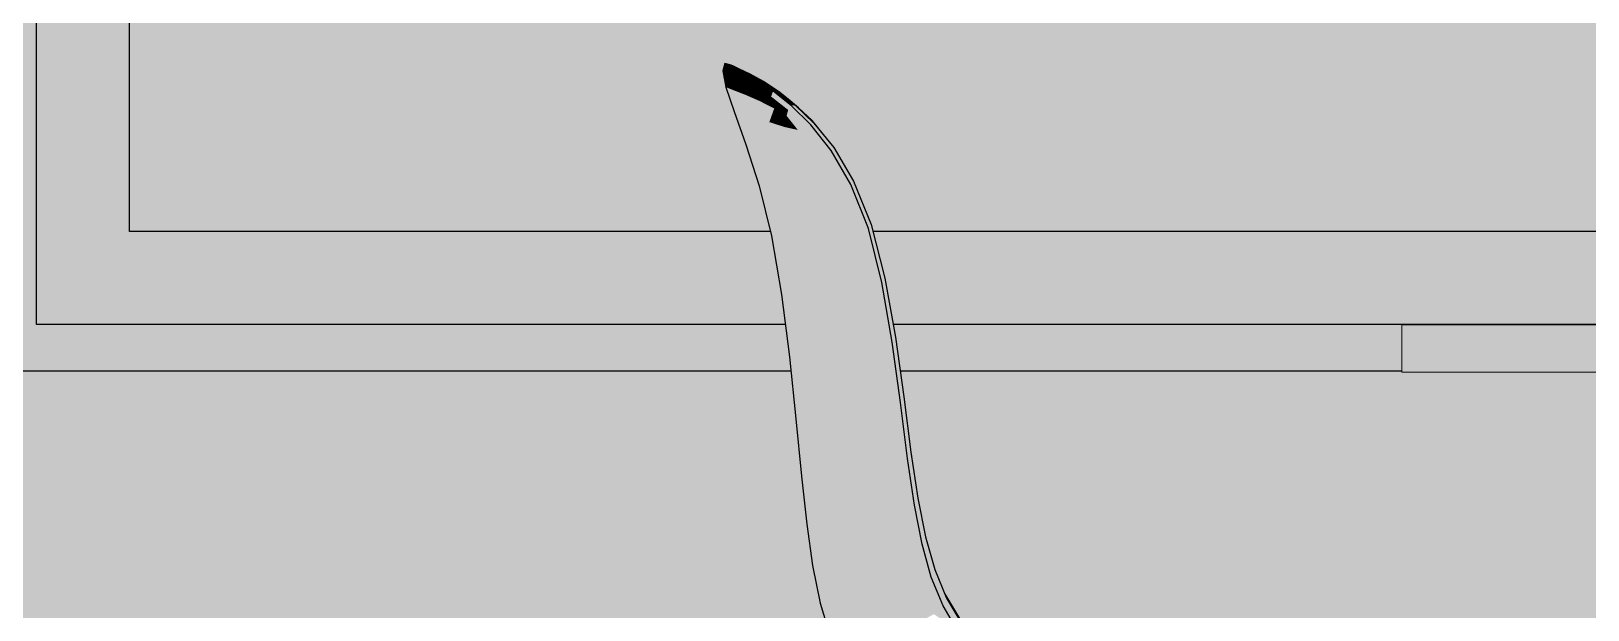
# Model space of a CAD drawing. Header units: millimetres. Extents: x -419 to 20046, y -14642 to 2638.
# Drawn here: x 9807.38 to 9851.25, y -677.37 to -661.04 of the extents above; entities that cross this region are included whole.
import ezdxf

# ---------------------------------------------------------------- set-up
doc = ezdxf.new("R2010")
doc.units = ezdxf.units.MM
for name, color, linetype, true_color in [('PDF6_A$$$FLOOR$$$FURNITURE.3D', 7, 'Continuous', 0xffffff), ('PDF6_A$$$SLAB$$$FLOOR$$$STRUCTURAL.3D', 7, 'Continuous', 0x757575), ('PDF6_A$$$WALL$$$EXTERIOR.3D', 7, 'Continuous', 0x757575)]:
    doc.layers.add(name, color=color, linetype=linetype, true_color=true_color)

msp = doc.modelspace()

# ---------------------------------------------------------------- hatches: boundary and pattern name
at = {"layer": 'PDF6_A$$$SLAB$$$FLOOR$$$STRUCTURAL.3D', "true_color": 0xf6f6f6, "transparency": 33554559}
msp.add_hatch(color=7, dxfattribs=at).paths.add_polyline_path([(9846.009, -669.325), (9846.009, -670.658), (9858.829, -670.658), (9859.147, -669.814), (9859.333, -669.325)])
at = {"layer": 'PDF6_A$$$WALL$$$EXTERIOR.3D', "true_color": 0xffffff, "transparency": 33554559}
for points in [[(9807.536, -625.255), (9806.223, -625.255), (9806.223, -659.329), (9806.724, -659.329), (9806.724, -668.004), (9807.536, -668.004)], [(9882.285, -626.568), (9810.159, -626.568), (9810.159, -666.694), (9828.217, -666.694), (9827.895, -665.409), (9827.524, -664.243), (9827.192, -663.313), (9826.958, -662.62), (9826.872, -662.164), (9826.927, -661.955), (9827.114, -662.003), (9827.172, -662.028), (9827.348, -662.113), (9827.643, -662.252), (9828.018, -662.459), (9828.442, -662.746), (9828.711, -662.963), (9829.006, -663.207), (9829.394, -663.565), (9829.83, -664.112), (9829.999, -664.321), (9829.999, -664.321), (9830.556, -665.271), (9831.057, -666.493), (9831.107, -666.694), (9860.336, -666.694), (9860.371, -666.604), (9860.832, -665.371), (9861.223, -664.409), (9861.591, -663.683), (9861.994, -663.141), (9862.488, -662.731), (9863.113, -662.428), (9863.906, -662.212), (9864.884, -662.071), (9866.063, -661.985), (9867.341, -661.955), (9868.621, -661.985), (9869.8, -662.071), (9870.777, -662.212), (9871.571, -662.428), (9872.196, -662.731), (9872.69, -663.141), (9873.093, -663.683), (9873.458, -664.409), (9873.849, -665.371), (9874.313, -666.604), (9874.345, -666.694), (9882.285, -666.694)], [(9807.536, -669.317), (9828.638, -669.317), (9828.53, -668.466), (9828.248, -666.818), (9828.217, -666.694), (9810.159, -666.694), (9807.536, -666.694)], [(9831.107, -666.694), (9831.443, -668.007), (9831.674, -669.317), (9859.335, -669.317), (9859.789, -668.13), (9860.336, -666.694)], [(9806.724, -670.63), (9828.797, -670.63), (9828.754, -670.227), (9828.638, -669.317), (9807.536, -669.317), (9807.536, -668.004), (9806.724, -668.004)], [(9859.335, -669.317), (9831.674, -669.317), (9831.737, -669.673), (9831.873, -670.63), (9846.009, -670.63), (9846.009, -669.325), (9859.333, -669.325)], [(9806.724, -696.076), (9803.051, -696.076), (9804.099, -701.325), (9826.872, -701.325), (9832.529, -681.875), (9831.662, -681.238), (9830.911, -680.316), (9830.341, -679.275), (9829.923, -678.199), (9829.621, -677.171), (9829.402, -676.113), (9829.238, -674.946), (9829.092, -673.593), (9828.935, -671.978), (9828.797, -670.63), (9806.724, -670.63)], [(9831.873, -670.63), (9831.974, -671.353), (9832.176, -672.913), (9832.37, -674.213), (9832.584, -675.301), (9832.846, -676.226), (9833.126, -676.899), (9833.579, -677.657), (9834.141, -678.353), (9834.786, -678.935), (9835.494, -679.371), (9836.19, -679.593), (9837.016, -679.711), (9837.933, -679.751), (9838.954, -679.749), (9840.095, -679.744), (9841.279, -679.736), (9842.436, -679.721), (9843.492, -679.701), (9844.059, -679.681), (9844.444, -679.658), (9845.22, -679.615), (9845.908, -679.595), (9846.548, -679.618), (9846.8, -679.648), (9847.455, -679.706), (9847.79, -679.756), (9848.4, -679.832), (9848.753, -679.877), (9849.048, -679.923), (9849.287, -679.958), (9849.509, -679.986), (9849.806, -680.018), (9850.189, -680.117), (9850.418, -680.227), (9850.494, -680.346), (9850.418, -680.459), (9850.192, -680.563), (9849.814, -680.643), (9849.29, -680.726), (9848.632, -680.837), (9847.848, -681.001), (9846.946, -681.24), (9845.936, -681.52), (9844.835, -681.81), (9844.82, -681.815), (9850.494, -701.325), (9855.531, -701.325), (9861.107, -682.147), (9860.164, -681.979), (9858.489, -681.518), (9857.194, -681.021), (9857.166, -681.009), (9856.259, -680.542), (9855.715, -680.154), (9855.531, -679.877), (9855.531, -679.875), (9855.536, -679.872), (9855.551, -679.842), (9855.599, -679.726), (9855.697, -679.499), (9855.856, -679.116), (9856.065, -678.602), (9856.304, -677.972), (9856.564, -677.247), (9856.826, -676.44), (9857.121, -675.511), (9857.476, -674.41), (9857.93, -673.092), (9858.507, -671.514), (9858.829, -670.658), (9846.009, -670.658), (9846.009, -670.63)]]:
    msp.add_hatch(color=7, dxfattribs=at).paths.add_polyline_path(points)

# ---------------------------------------------------------------- linework, layer by layer
at = {"layer": 'PDF6_A$$$FLOOR$$$FURNITURE.3D', "color": 9, "lineweight": 25, "true_color": 0xc8c8c8}
for points in [[(9829.83, -664.112), (9829.394, -663.565), (9829.006, -663.207), (9828.711, -662.963), (9828.442, -662.746), (9828.018, -662.459), (9827.643, -662.252), (9827.348, -662.113), (9827.172, -662.028), (9827.114, -662.003), (9826.927, -661.955), (9826.872, -662.164), (9826.958, -662.62), (9827.192, -663.313), (9827.524, -664.243), (9827.895, -665.409), (9828.248, -666.818), (9828.53, -668.466), (9828.754, -670.227), (9828.935, -671.978), (9829.092, -673.593), (9829.238, -674.946), (9829.402, -676.113), (9829.621, -677.171), (9829.923, -678.199)], [(9827.792, -662.615), (9827.406, -662.413), (9827.109, -662.275), (9826.932, -662.192), (9826.872, -662.164)], [(9833.506, -677.972), (9833.08, -677.247), (9832.748, -676.44), (9832.488, -675.511), (9832.274, -674.41), (9832.078, -673.092), (9831.881, -671.514), (9831.649, -669.814), (9831.359, -668.13), (9830.979, -666.604), (9830.485, -665.371), (9829.928, -664.409), (9829.356, -663.683), (9828.802, -663.141), (9828.293, -662.731), (9827.839, -662.428), (9827.454, -662.212), (9827.162, -662.071), (9826.988, -661.985), (9826.927, -661.955)], [(9828.442, -662.746), (9828.913, -663.134), (9829.442, -663.633), (9829.999, -664.321), (9830.556, -665.271), (9831.057, -666.493), (9831.443, -668.007), (9831.737, -669.673), (9831.974, -671.353), (9832.176, -672.913), (9832.37, -674.213), (9832.584, -675.301), (9832.846, -676.226), (9833.181, -677.033), (9833.617, -677.773)], [(9835.494, -679.371), (9834.786, -678.935), (9834.141, -678.353), (9833.579, -677.657), (9833.126, -676.899)]]:
    msp.add_lwpolyline(points, dxfattribs=at)
at = {"layer": 'PDF6_A$$$FLOOR$$$FURNITURE.3D', "lineweight": 0, "transparency": 33554559}
for points in [[(9826.927, -661.955), (9826.872, -662.164), (9826.988, -661.985)], [(9826.988, -661.985), (9826.872, -662.164), (9826.932, -662.192)], [(9826.872, -662.164), (9826.958, -662.62), (9826.932, -662.192)], [(9826.927, -661.955), (9826.988, -661.985), (9827.114, -662.003)], [(9826.988, -661.985), (9826.932, -662.192), (9827.162, -662.071)], [(9827.162, -662.071), (9826.932, -662.192), (9827.109, -662.275)], [(9826.932, -662.192), (9827.018, -662.645), (9827.109, -662.275)], [(9826.932, -662.192), (9826.958, -662.62), (9827.018, -662.645)], [(9827.114, -662.003), (9826.988, -661.985), (9827.172, -662.028)], [(9826.988, -661.985), (9827.162, -662.071), (9827.172, -662.028)], [(9827.109, -662.275), (9827.018, -662.645), (9827.202, -662.718)], [(9827.162, -662.071), (9827.109, -662.275), (9827.454, -662.212)], [(9827.454, -662.212), (9827.109, -662.275), (9827.406, -662.413)], [(9827.109, -662.275), (9827.202, -662.718), (9827.406, -662.413)], [(9827.172, -662.028), (9827.162, -662.071), (9827.348, -662.113)], [(9827.348, -662.113), (9827.162, -662.071), (9827.454, -662.212)], [(9827.643, -662.252), (9827.348, -662.113), (9827.454, -662.212)], [(9827.454, -662.212), (9827.406, -662.413), (9827.839, -662.428)], [(9827.454, -662.212), (9827.839, -662.428), (9827.643, -662.252)], [(9827.643, -662.252), (9827.839, -662.428), (9828.018, -662.459)], [(9826.958, -662.62), (9827.192, -663.313), (9827.018, -662.645)], [(9827.018, -662.645), (9827.257, -663.33), (9827.202, -662.718)], [(9827.018, -662.645), (9827.192, -663.313), (9827.257, -663.33)], [(9827.202, -662.718), (9827.512, -662.839), (9827.406, -662.413)], [(9827.202, -662.718), (9827.257, -663.33), (9827.454, -663.388)], [(9827.512, -662.839), (9827.202, -662.718), (9827.454, -663.388)], [(9827.406, -662.413), (9827.512, -662.839), (9827.792, -662.615)], [(9827.406, -662.413), (9827.792, -662.615), (9827.839, -662.428)], [(9827.792, -662.615), (9827.512, -662.839), (9827.9, -663.008)], [(9827.792, -662.615), (9828.293, -662.731), (9827.839, -662.428)], [(9827.792, -662.615), (9828.235, -662.887), (9828.293, -662.731)], [(9827.792, -662.615), (9827.9, -663.008), (9828.235, -662.887)], [(9827.839, -662.428), (9828.293, -662.731), (9828.018, -662.459)], [(9828.018, -662.459), (9828.293, -662.731), (9828.442, -662.746)], [(9828.235, -662.887), (9828.802, -663.141), (9828.293, -662.731)], [(9828.442, -662.746), (9828.293, -662.731), (9828.802, -663.141)], [(9828.442, -662.746), (9828.913, -663.134), (9828.711, -662.963)], [(9828.442, -662.746), (9828.802, -663.141), (9828.913, -663.134)], [(9827.454, -663.388), (9827.779, -663.484), (9827.512, -662.839)], [(9827.512, -662.839), (9827.779, -663.484), (9827.9, -663.008)], [(9827.9, -663.008), (9827.779, -663.484), (9828.185, -663.608)], [(9828.235, -662.887), (9827.9, -663.008), (9828.323, -663.222)], [(9827.9, -663.008), (9828.185, -663.608), (9828.323, -663.222)], [(9828.323, -663.222), (9828.185, -663.608), (9828.613, -663.746)], [(9828.235, -662.887), (9828.323, -663.222), (9828.716, -663.265)], [(9828.235, -662.887), (9828.716, -663.265), (9828.802, -663.141)], [(9828.323, -663.222), (9828.671, -663.429), (9828.716, -663.265)], [(9828.323, -663.222), (9828.613, -663.746), (9828.671, -663.429)], [(9828.711, -662.963), (9828.913, -663.134), (9829.006, -663.207)], [(9828.716, -663.265), (9829.22, -663.776), (9828.802, -663.141)], [(9828.802, -663.141), (9829.356, -663.683), (9828.913, -663.134)], [(9828.802, -663.141), (9829.22, -663.776), (9829.356, -663.683)], [(9828.913, -663.134), (9829.442, -663.633), (9829.394, -663.565)], [(9829.006, -663.207), (9828.913, -663.134), (9829.394, -663.565)], [(9828.913, -663.134), (9829.356, -663.683), (9829.442, -663.633)], [(9827.192, -663.313), (9827.524, -664.243), (9827.257, -663.33)], [(9827.257, -663.33), (9827.524, -664.243), (9827.592, -664.255)], [(9827.257, -663.33), (9827.592, -664.255), (9827.454, -663.388)], [(9827.454, -663.388), (9827.592, -664.255), (9827.802, -664.293)], [(9827.454, -663.388), (9827.802, -664.293), (9827.779, -663.484)], [(9828.149, -664.358), (9827.779, -663.484), (9827.802, -664.293)], [(9827.779, -663.484), (9828.149, -664.358), (9828.185, -663.608)], [(9828.185, -663.608), (9828.149, -664.358), (9828.58, -664.432)], [(9828.185, -663.608), (9828.58, -664.432), (9828.613, -663.746)], [(9828.613, -663.746), (9828.988, -663.829), (9828.671, -663.429)], [(9828.671, -663.429), (9828.988, -663.829), (9828.716, -663.265)], [(9828.716, -663.265), (9828.988, -663.829), (9829.22, -663.776)], [(9829.442, -663.633), (9829.356, -663.683), (9829.999, -664.321)], [(9829.394, -663.565), (9829.442, -663.633), (9829.83, -664.112)], [(9828.613, -663.746), (9828.58, -664.432), (9829.031, -664.5)], [(9828.613, -663.746), (9829.031, -664.5), (9828.988, -663.829)], [(9828.988, -663.829), (9829.439, -664.53), (9829.22, -663.776)], [(9828.988, -663.829), (9829.031, -664.5), (9829.439, -664.53)], [(9829.22, -663.776), (9829.742, -664.49), (9829.356, -663.683)], [(9829.22, -663.776), (9829.439, -664.53), (9829.742, -664.49)], [(9829.356, -663.683), (9829.928, -664.409), (9829.999, -664.321)], [(9829.356, -663.683), (9829.742, -664.49), (9829.928, -664.409)], [(9827.524, -664.243), (9827.895, -665.409), (9827.592, -664.255)], [(9827.592, -664.255), (9827.968, -665.417), (9827.802, -664.293)], [(9827.592, -664.255), (9827.895, -665.409), (9827.968, -665.417)], [(9827.802, -664.293), (9827.968, -665.417), (9828.19, -665.437)], [(9827.802, -664.293), (9828.19, -665.437), (9828.149, -664.358)], [(9828.149, -664.358), (9828.56, -665.472), (9828.58, -664.432)], [(9828.56, -665.472), (9828.149, -664.358), (9828.19, -665.437)], [(9828.58, -664.432), (9828.56, -665.472), (9829.016, -665.505)], [(9828.58, -664.432), (9829.016, -665.505), (9829.031, -664.5)], [(9829.031, -664.5), (9829.016, -665.505), (9829.495, -665.523)], [(9829.031, -664.5), (9829.495, -665.523), (9829.439, -664.53)], [(9829.439, -664.53), (9829.936, -665.513), (9829.742, -664.49)], [(9829.439, -664.53), (9829.495, -665.523), (9829.936, -665.513)], [(9829.742, -664.49), (9830.271, -665.457), (9829.928, -664.409)], [(9830.271, -665.457), (9829.742, -664.49), (9829.936, -665.513)], [(9829.928, -664.409), (9830.556, -665.271), (9829.999, -664.321)], [(9830.556, -665.271), (9829.928, -664.409), (9830.485, -665.371)], [(9829.928, -664.409), (9830.271, -665.457), (9830.485, -665.371)], [(9827.895, -665.409), (9828.248, -666.818), (9827.968, -665.417)], [(9830.271, -665.457), (9830.752, -666.704), (9830.485, -665.371)], [(9830.485, -665.371), (9831.057, -666.493), (9830.556, -665.271)], [(9830.485, -665.371), (9830.979, -666.604), (9831.057, -666.493)], [(9830.485, -665.371), (9830.752, -666.704), (9830.979, -666.604)], [(9827.968, -665.417), (9828.326, -666.818), (9828.19, -665.437)], [(9827.968, -665.417), (9828.248, -666.818), (9828.326, -666.818)], [(9828.56, -666.825), (9828.19, -665.437), (9828.326, -666.818)], [(9828.56, -665.472), (9828.19, -665.437), (9828.56, -666.825)], [(9828.56, -665.472), (9828.56, -666.825), (9828.951, -666.835)], [(9828.56, -665.472), (9828.951, -666.835), (9829.016, -665.505)], [(9829.016, -665.505), (9828.951, -666.835), (9829.429, -666.838)], [(9829.016, -665.505), (9829.429, -666.838), (9829.495, -665.523)], [(9829.495, -665.523), (9829.429, -666.838), (9829.933, -666.825)], [(9829.495, -665.523), (9829.933, -666.825), (9829.936, -665.513)], [(9829.933, -666.825), (9830.397, -666.782), (9829.936, -665.513)], [(9830.271, -665.457), (9829.936, -665.513), (9830.397, -666.782)], [(9830.271, -665.457), (9830.397, -666.782), (9830.752, -666.704)], [(9830.397, -666.782), (9830.75, -668.352), (9830.752, -666.704)], [(9830.75, -668.352), (9831.12, -668.251), (9830.752, -666.704)], [(9830.752, -666.704), (9831.359, -668.13), (9830.979, -666.604)], [(9830.752, -666.704), (9831.12, -668.251), (9831.359, -668.13)], [(9830.979, -666.604), (9831.443, -668.007), (9831.057, -666.493)], [(9830.979, -666.604), (9831.359, -668.13), (9831.443, -668.007)], [(9828.248, -666.818), (9828.53, -668.466), (9828.326, -666.818)], [(9828.56, -666.825), (9828.326, -666.818), (9828.61, -668.463)], [(9828.326, -666.818), (9828.53, -668.466), (9828.61, -668.463)], [(9828.852, -668.463), (9828.56, -666.825), (9828.61, -668.463)], [(9828.56, -666.825), (9828.852, -668.463), (9828.951, -666.835)], [(9828.951, -666.835), (9828.852, -668.463), (9829.253, -668.461)], [(9828.951, -666.835), (9829.253, -668.461), (9829.429, -666.838)], [(9829.429, -666.838), (9829.253, -668.461), (9829.749, -668.448)], [(9829.933, -666.825), (9829.429, -666.838), (9829.749, -668.448)], [(9829.933, -666.825), (9829.749, -668.448), (9830.268, -668.413)], [(9829.933, -666.825), (9830.268, -668.413), (9830.397, -666.782)], [(9830.397, -666.782), (9830.268, -668.413), (9830.75, -668.352)], [(9831.359, -668.13), (9831.737, -669.673), (9831.443, -668.007)], [(9828.61, -668.463), (9828.53, -668.466), (9828.754, -670.227)], [(9828.61, -668.463), (9828.754, -670.227), (9828.835, -670.227)], [(9828.852, -668.463), (9828.61, -668.463), (9828.835, -670.227)], [(9828.835, -670.227), (9829.082, -670.222), (9828.852, -668.463)], [(9829.253, -668.461), (9828.852, -668.463), (9829.082, -670.222)], [(9829.253, -668.461), (9829.082, -670.222), (9829.492, -670.214)], [(9829.749, -668.448), (9829.253, -668.461), (9829.492, -670.214)], [(9829.492, -670.214), (9829.999, -670.194), (9829.749, -668.448)], [(9830.268, -668.413), (9829.749, -668.448), (9829.999, -670.194)], [(9830.268, -668.413), (9829.999, -670.194), (9830.53, -670.151)], [(9830.75, -668.352), (9830.268, -668.413), (9830.53, -670.151)], [(9830.75, -668.352), (9830.53, -670.151), (9831.022, -670.076)], [(9830.75, -668.352), (9831.022, -670.076), (9831.12, -668.251)], [(9831.022, -670.076), (9831.402, -669.955), (9831.12, -668.251)], [(9831.12, -668.251), (9831.649, -669.814), (9831.359, -668.13)], [(9831.12, -668.251), (9831.402, -669.955), (9831.649, -669.814)], [(9831.359, -668.13), (9831.649, -669.814), (9831.737, -669.673)], [(9831.649, -669.814), (9831.974, -671.353), (9831.737, -669.673)], [(9828.835, -670.227), (9828.754, -670.227), (9828.935, -671.978)], [(9829.082, -670.222), (9828.835, -670.227), (9829.019, -671.978)], [(9828.835, -670.227), (9828.935, -671.978), (9829.019, -671.978)], [(9829.019, -671.978), (9829.268, -671.976), (9829.082, -670.222)], [(9829.492, -670.214), (9829.082, -670.222), (9829.268, -671.976)], [(9829.492, -670.214), (9829.268, -671.976), (9829.686, -671.968)], [(9829.492, -670.214), (9829.686, -671.968), (9829.999, -670.194)], [(9829.999, -670.194), (9829.686, -671.968), (9830.198, -671.948)], [(9830.53, -670.151), (9829.999, -670.194), (9830.198, -671.948)], [(9830.53, -670.151), (9830.198, -671.948), (9830.74, -671.9)], [(9831.022, -670.076), (9830.53, -670.151), (9830.74, -671.9)], [(9831.022, -670.076), (9830.74, -671.9), (9831.238, -671.814)], [(9831.022, -670.076), (9831.238, -671.814), (9831.402, -669.955)], [(9831.238, -671.814), (9831.627, -671.676), (9831.402, -669.955)], [(9831.402, -669.955), (9831.881, -671.514), (9831.649, -669.814)], [(9831.402, -669.955), (9831.627, -671.676), (9831.881, -671.514)], [(9831.649, -669.814), (9831.881, -671.514), (9831.974, -671.353)], [(9831.627, -671.676), (9832.078, -673.092), (9831.881, -671.514)], [(9831.881, -671.514), (9832.176, -672.913), (9831.974, -671.353)], [(9831.881, -671.514), (9832.078, -673.092), (9832.176, -672.913)], [(9829.019, -671.978), (9828.935, -671.978), (9829.092, -673.593)], [(9829.268, -671.976), (9829.019, -671.978), (9829.177, -673.593)], [(9829.019, -671.978), (9829.092, -673.593), (9829.177, -673.593)], [(9829.177, -673.593), (9829.429, -673.591), (9829.268, -671.976)], [(9829.686, -671.968), (9829.268, -671.976), (9829.429, -673.591)], [(9829.686, -671.968), (9829.429, -673.591), (9829.853, -673.588)], [(9829.686, -671.968), (9829.853, -673.588), (9830.198, -671.948)], [(9830.198, -671.948), (9829.853, -673.588), (9830.374, -673.57)], [(9830.74, -671.9), (9830.198, -671.948), (9830.374, -673.57)], [(9830.74, -671.9), (9830.374, -673.57), (9830.924, -673.52)], [(9831.238, -671.814), (9830.74, -671.9), (9830.924, -673.52)], [(9831.238, -671.814), (9830.924, -673.52), (9831.43, -673.427)], [(9831.238, -671.814), (9831.43, -673.427), (9831.627, -671.676)], [(9831.43, -673.427), (9831.823, -673.276), (9831.627, -671.676)], [(9831.627, -671.676), (9831.823, -673.276), (9832.078, -673.092)], [(9831.43, -673.427), (9831.616, -674.772), (9831.823, -673.276)], [(9831.823, -673.276), (9831.616, -674.772), (9832.015, -674.609)], [(9831.823, -673.276), (9832.274, -674.41), (9832.078, -673.092)], [(9831.823, -673.276), (9832.015, -674.609), (9832.274, -674.41)], [(9832.078, -673.092), (9832.37, -674.213), (9832.176, -672.913)], [(9832.078, -673.092), (9832.274, -674.41), (9832.37, -674.213)], [(9829.177, -673.593), (9829.092, -673.593), (9829.238, -674.946)], [(9829.177, -673.593), (9829.324, -674.944), (9829.429, -673.591)], [(9829.177, -673.593), (9829.238, -674.946), (9829.324, -674.944)], [(9829.324, -674.944), (9829.581, -674.944), (9829.429, -673.591)], [(9829.853, -673.588), (9829.429, -673.591), (9829.581, -674.944)], [(9829.853, -673.588), (9829.581, -674.944), (9830.011, -674.944)], [(9830.374, -673.57), (9829.853, -673.588), (9830.011, -674.944)], [(9830.011, -674.944), (9830.543, -674.926), (9830.374, -673.57)], [(9830.924, -673.52), (9830.374, -673.57), (9830.543, -674.926)], [(9830.924, -673.52), (9830.543, -674.926), (9831.102, -674.873)], [(9831.43, -673.427), (9830.924, -673.52), (9831.102, -674.873)], [(9831.43, -673.427), (9831.102, -674.873), (9831.616, -674.772)], [(9831.616, -674.772), (9831.828, -675.901), (9832.015, -674.609)], [(9832.015, -674.609), (9831.828, -675.901), (9832.229, -675.722)], [(9832.274, -674.41), (9832.015, -674.609), (9832.488, -675.511)], [(9832.488, -675.511), (9832.015, -674.609), (9832.229, -675.722)], [(9832.37, -674.213), (9832.274, -674.41), (9832.584, -675.301)], [(9832.584, -675.301), (9832.274, -674.41), (9832.488, -675.511)], [(9829.324, -674.944), (9829.238, -674.946), (9829.402, -676.113)], [(9829.324, -674.944), (9829.402, -676.113), (9829.49, -676.11)], [(9829.324, -674.944), (9829.49, -676.11), (9829.581, -674.944)], [(9829.49, -676.11), (9829.754, -676.105), (9829.581, -674.944)], [(9830.011, -674.944), (9829.581, -674.944), (9829.754, -676.105)], [(9830.011, -674.944), (9829.754, -676.105), (9830.195, -676.1)], [(9830.011, -674.944), (9830.195, -676.1), (9830.543, -674.926)], [(9830.543, -674.926), (9830.195, -676.1), (9830.737, -676.075)], [(9831.102, -674.873), (9830.543, -674.926), (9830.737, -676.075)], [(9831.102, -674.873), (9830.737, -676.075), (9831.307, -676.015)], [(9831.616, -674.772), (9831.102, -674.873), (9831.307, -676.015)], [(9831.616, -674.772), (9831.307, -676.015), (9831.828, -675.901)], [(9832.488, -675.511), (9832.846, -676.226), (9832.584, -675.301)], [(9831.828, -675.901), (9831.307, -676.015), (9831.561, -676.997)], [(9831.828, -675.901), (9831.561, -676.997), (9832.09, -676.864)], [(9832.229, -675.722), (9831.828, -675.901), (9832.09, -676.864)], [(9832.09, -676.864), (9832.491, -676.665), (9832.229, -675.722)], [(9832.229, -675.722), (9832.748, -676.44), (9832.488, -675.511)], [(9832.229, -675.722), (9832.491, -676.665), (9832.748, -676.44)], [(9832.846, -676.226), (9832.488, -675.511), (9832.748, -676.44)], [(9829.49, -676.11), (9829.402, -676.113), (9829.621, -677.171)], [(9829.754, -676.105), (9829.49, -676.11), (9829.712, -677.166)], [(9829.49, -676.11), (9829.621, -677.171), (9829.712, -677.166)], [(9829.712, -677.166), (9829.981, -677.151), (9829.754, -676.105)], [(9829.754, -676.105), (9829.981, -677.151), (9830.195, -676.1)], [(9830.195, -676.1), (9829.981, -677.151), (9830.43, -677.128)], [(9830.737, -676.075), (9830.195, -676.1), (9830.43, -677.128)], [(9830.737, -676.075), (9830.43, -677.128), (9830.981, -677.08)], [(9831.307, -676.015), (9830.737, -676.075), (9830.981, -677.08)], [(9831.307, -676.015), (9830.981, -677.08), (9831.561, -676.997)], [(9832.846, -676.226), (9832.748, -676.44), (9833.181, -677.033)], [(9832.491, -676.665), (9832.09, -676.864), (9832.423, -677.705)], [(9832.423, -677.705), (9832.823, -677.484), (9832.491, -676.665)], [(9832.491, -676.665), (9833.08, -677.247), (9832.748, -676.44)], [(9833.08, -677.247), (9832.491, -676.665), (9832.823, -677.484)], [(9833.181, -677.033), (9832.748, -676.44), (9833.08, -677.247)], [(9829.712, -677.166), (9829.621, -677.171), (9829.923, -678.199)], [(9829.712, -677.166), (9830.014, -678.187), (9829.981, -677.151)], [(9830.014, -678.187), (9829.712, -677.166), (9829.923, -678.199)], [(9830.43, -677.128), (9829.981, -677.151), (9830.289, -678.151)], [(9830.289, -678.151), (9829.981, -677.151), (9830.014, -678.187)], [(9830.289, -678.151), (9830.745, -678.093), (9830.43, -677.128)], [(9830.981, -677.08), (9830.43, -677.128), (9830.745, -678.093)], [(9830.981, -677.08), (9830.745, -678.093), (9831.307, -678.003)], [(9831.561, -676.997), (9830.981, -677.08), (9831.307, -678.003)], [(9831.561, -676.997), (9831.307, -678.003), (9831.891, -677.877)], [(9832.09, -676.864), (9831.561, -676.997), (9831.891, -677.877)], [(9831.891, -677.877), (9832.423, -677.705), (9832.09, -676.864)], [(9832.823, -677.484), (9833.506, -677.972), (9833.08, -677.247)], [(9833.08, -677.247), (9833.617, -677.773), (9833.181, -677.033)], [(9833.08, -677.247), (9833.506, -677.972), (9833.617, -677.773)], [(9833.126, -676.899), (9833.181, -677.033), (9833.579, -677.657)], [(9833.181, -677.033), (9833.617, -677.773), (9833.579, -677.657)]]:
    msp.add_solid(points, dxfattribs=at)
at = {"layer": 'PDF6_A$$$SLAB$$$FLOOR$$$STRUCTURAL.3D', "color": 9, "lineweight": 9, "true_color": 0xbfbfbf}
msp.add_lwpolyline([(9859.333, -669.325), (9846.009, -669.325), (9846.009, -670.658), (9858.829, -670.658)], dxfattribs=at)
at = {"layer": 'PDF6_A$$$WALL$$$EXTERIOR.3D', "color": 9, "lineweight": 25, "true_color": 0xc8c8c8}
for points in [[(9828.638, -669.317), (9807.536, -669.317), (9807.536, -668.004), (9807.536, -625.255), (9807.536, -623.943), (9884.91, -623.943), (9884.91, -625.255), (9884.91, -668.004), (9884.91, -669.317), (9875.348, -669.317)], [(9828.217, -666.694), (9810.159, -666.694), (9810.159, -626.568), (9882.285, -626.568), (9882.285, -666.694), (9874.345, -666.694)], [(9860.336, -666.694), (9831.107, -666.694)], [(9859.335, -669.317), (9831.674, -669.317)], [(9828.797, -670.63), (9806.724, -670.63)], [(9846.009, -670.63), (9831.873, -670.63)]]:
    msp.add_lwpolyline(points, dxfattribs=at)
at = {"layer": 'PDF6_A$$$WALL$$$EXTERIOR.3D', "color": 7, "lineweight": 0, "true_color": 0xffffff, "transparency": 33554559}
msp.add_solid([(9810.159, -626.568), (9807.536, -626.568), (9810.159, -666.694), (9807.536, -666.694)], dxfattribs=at)

doc.saveas('drawing.dxf')
